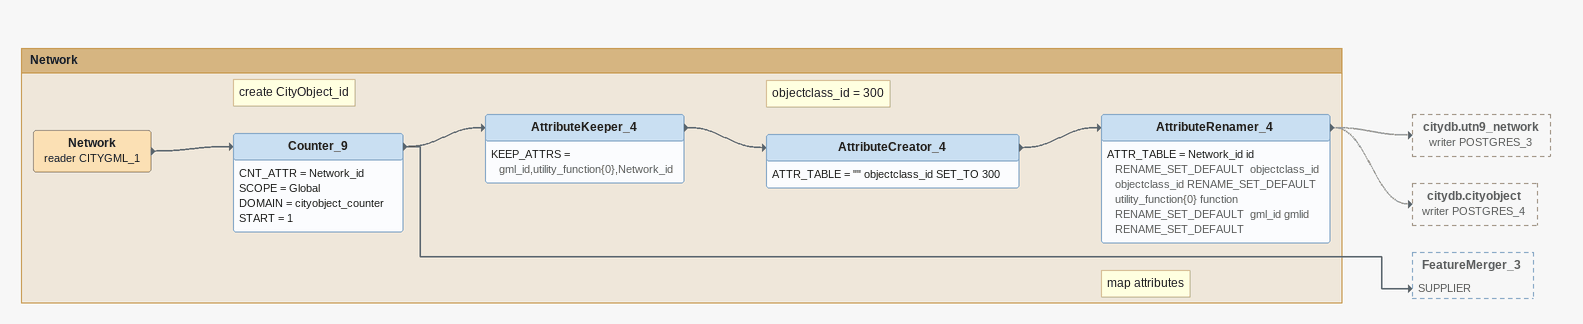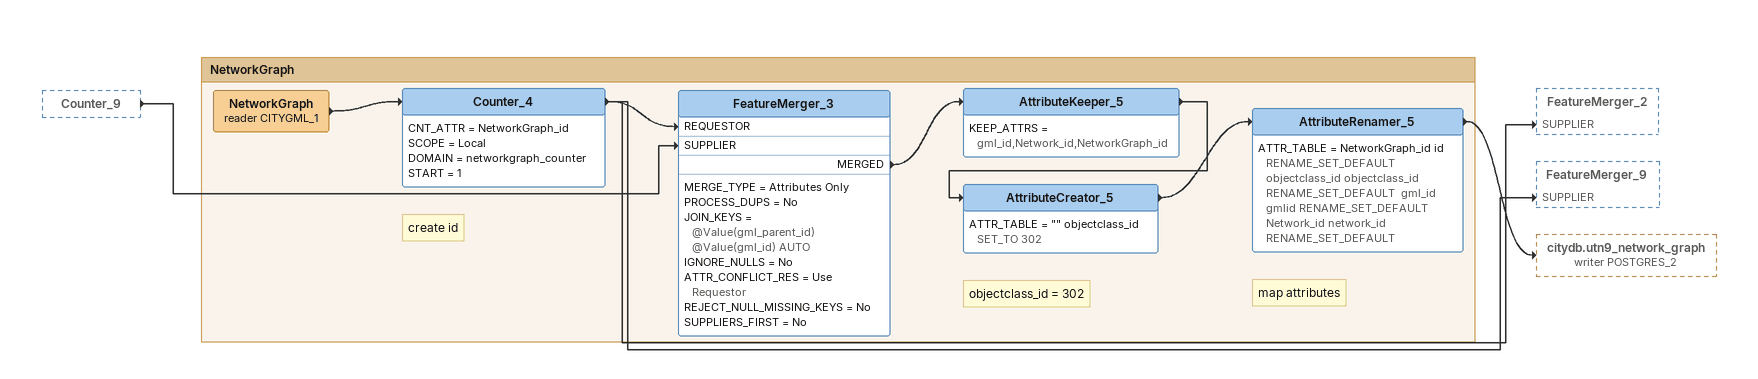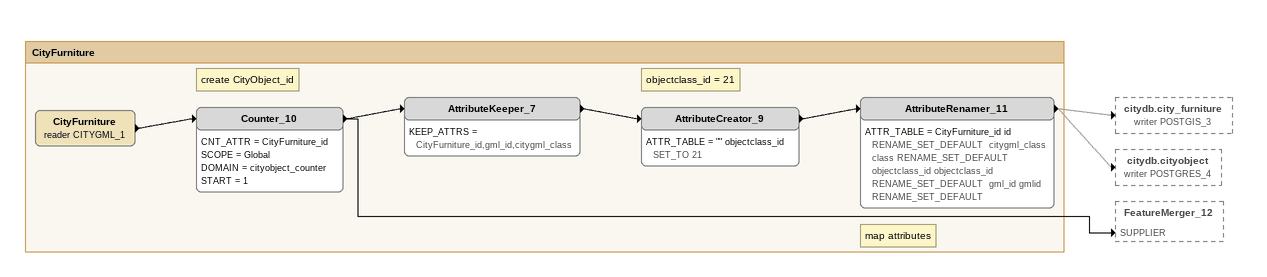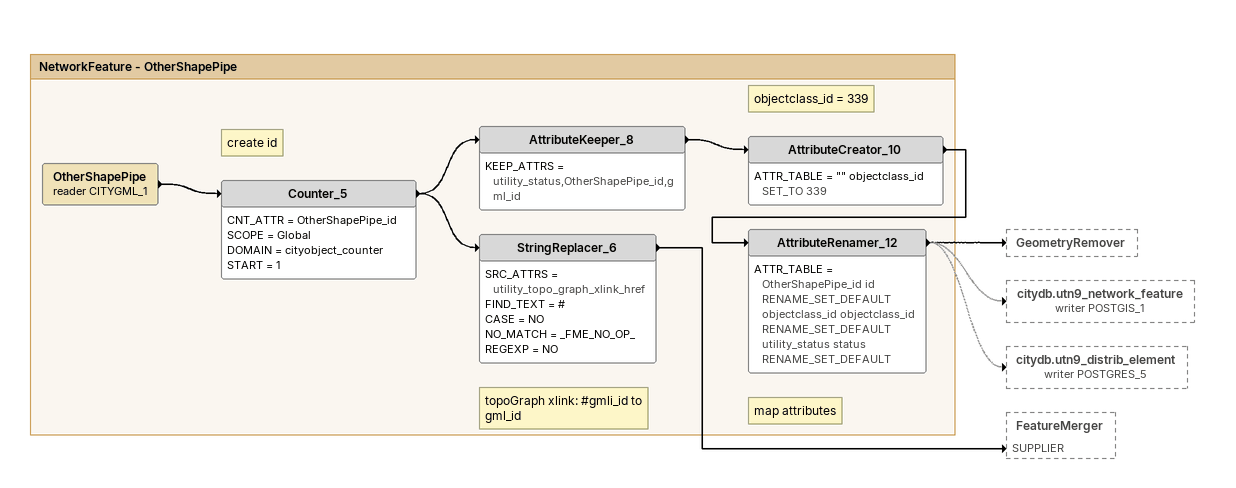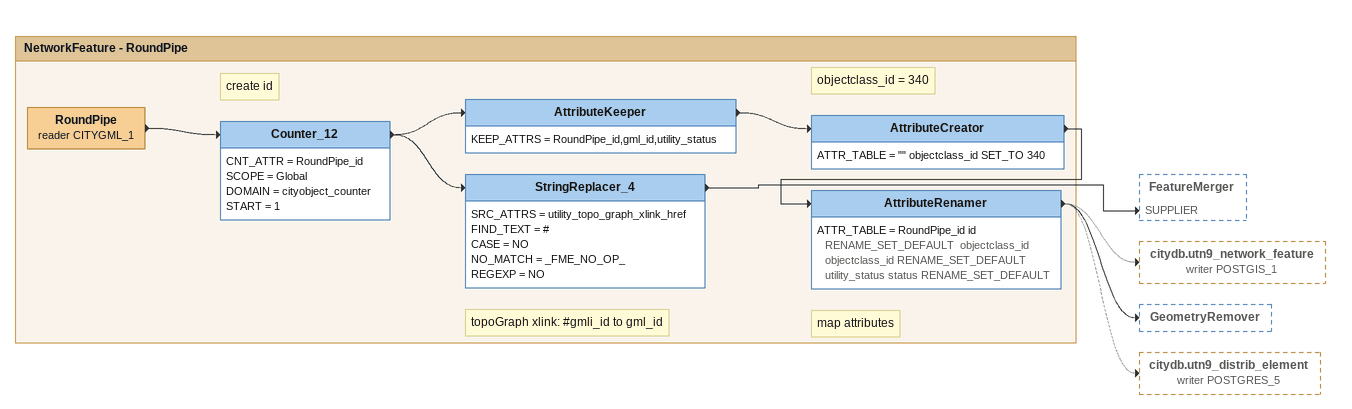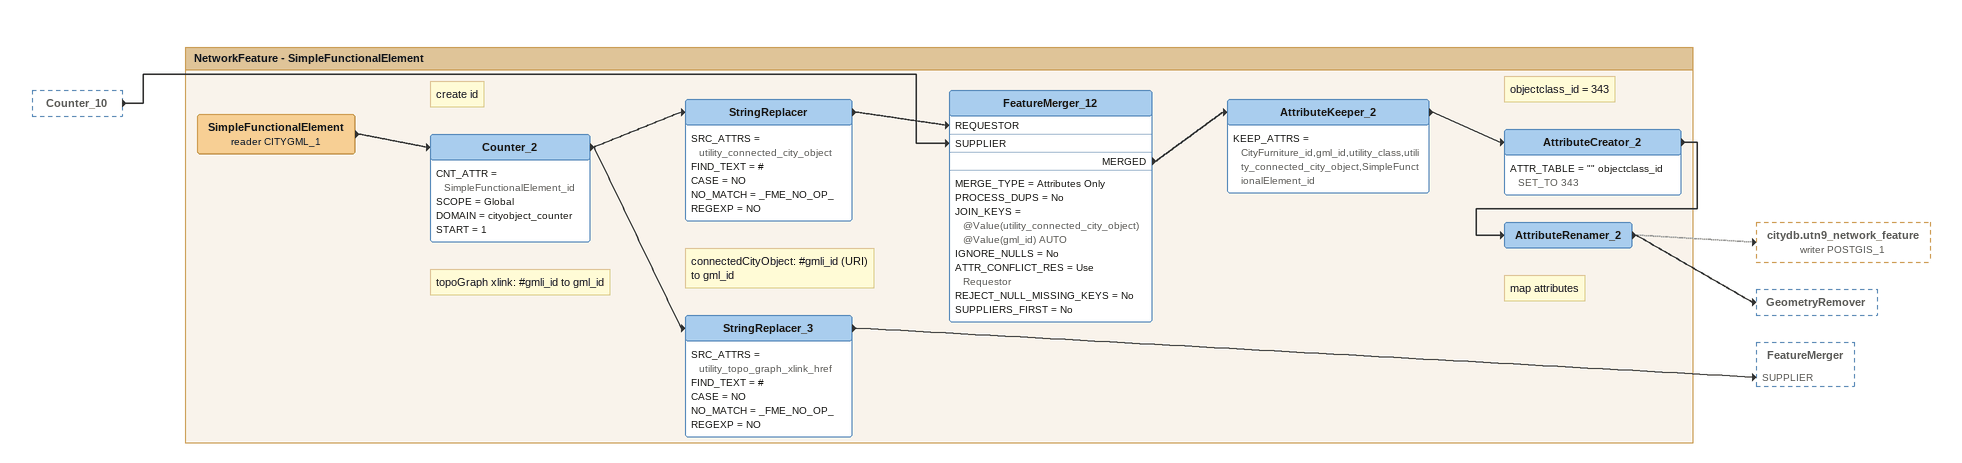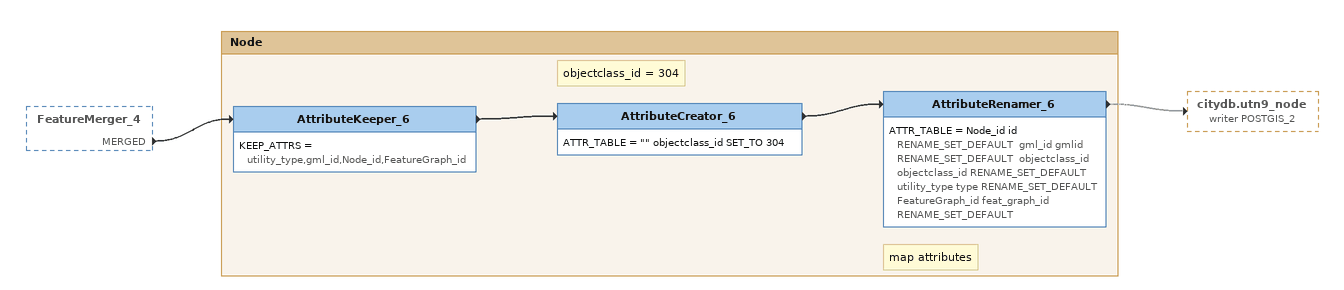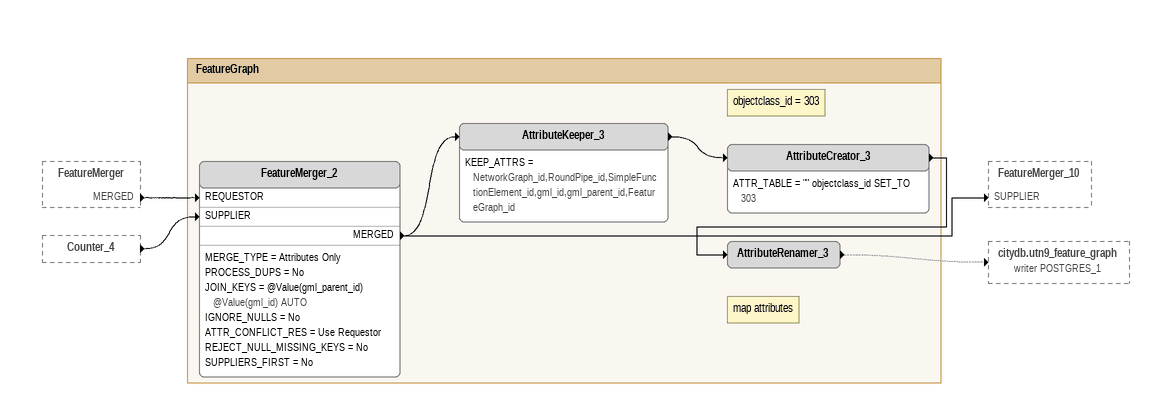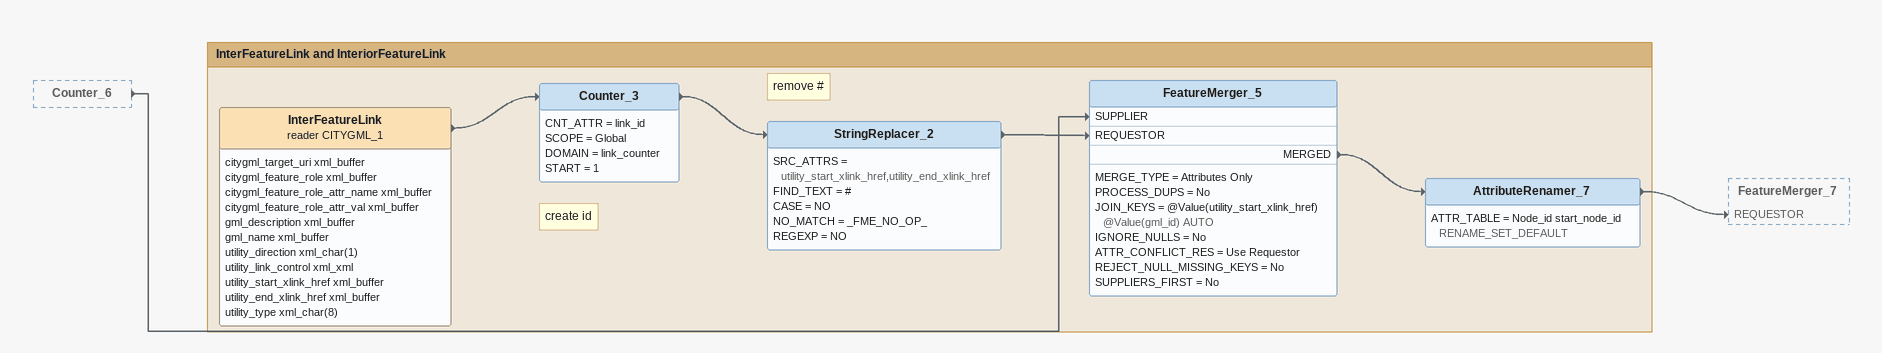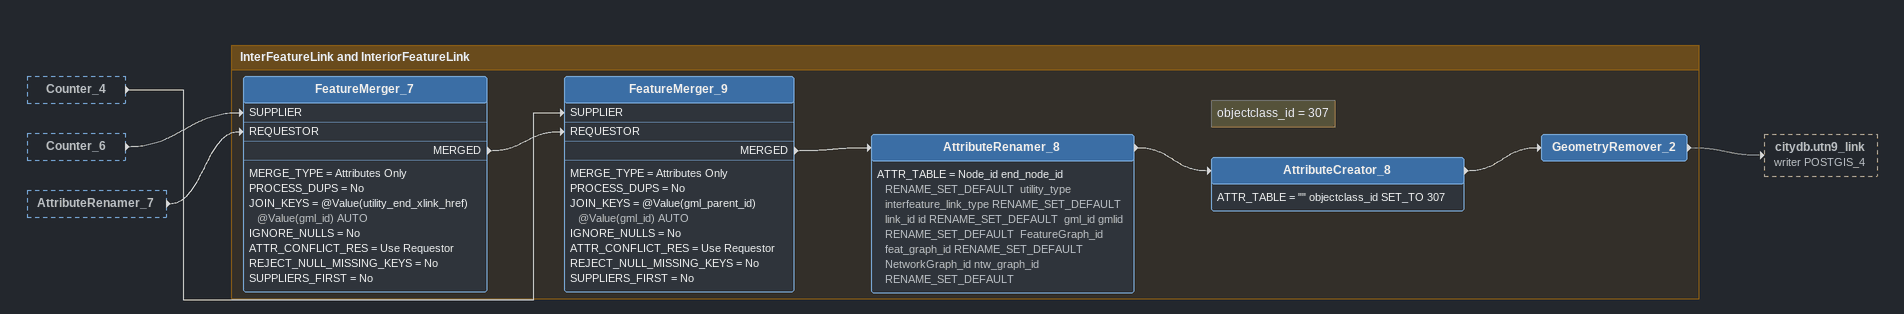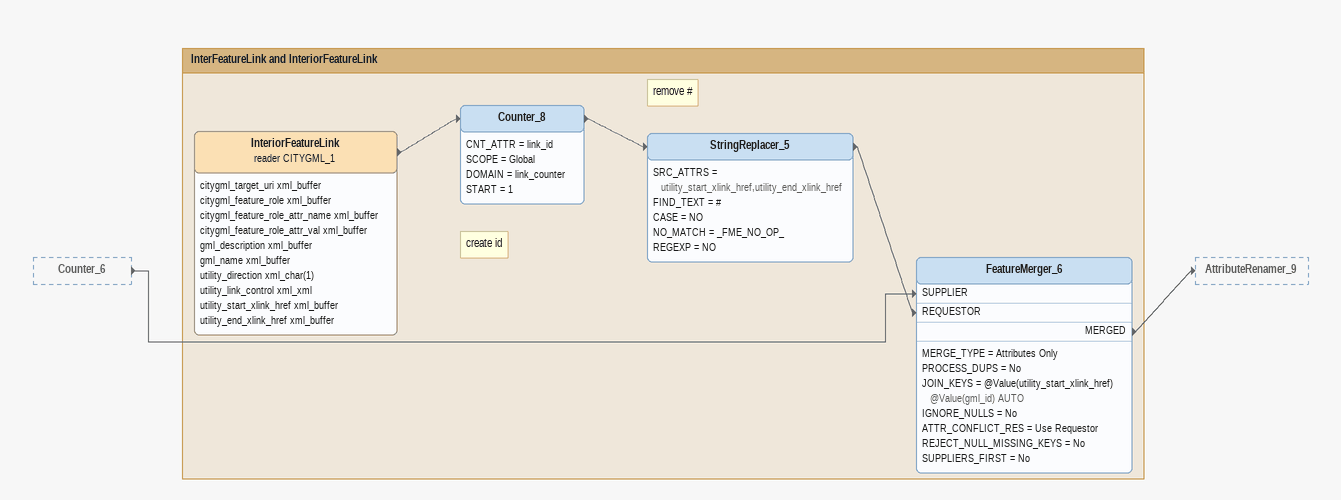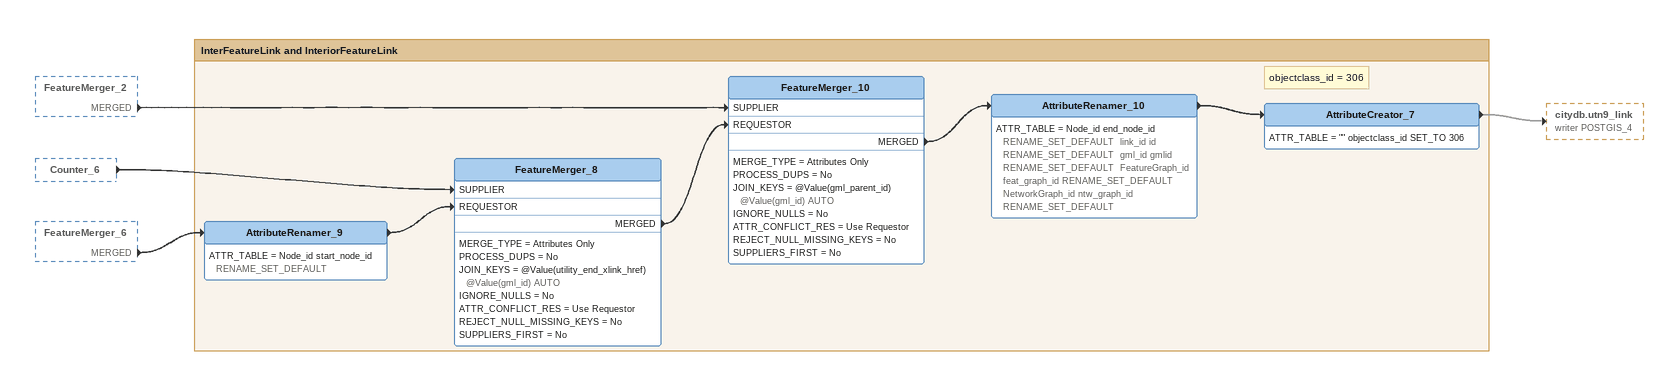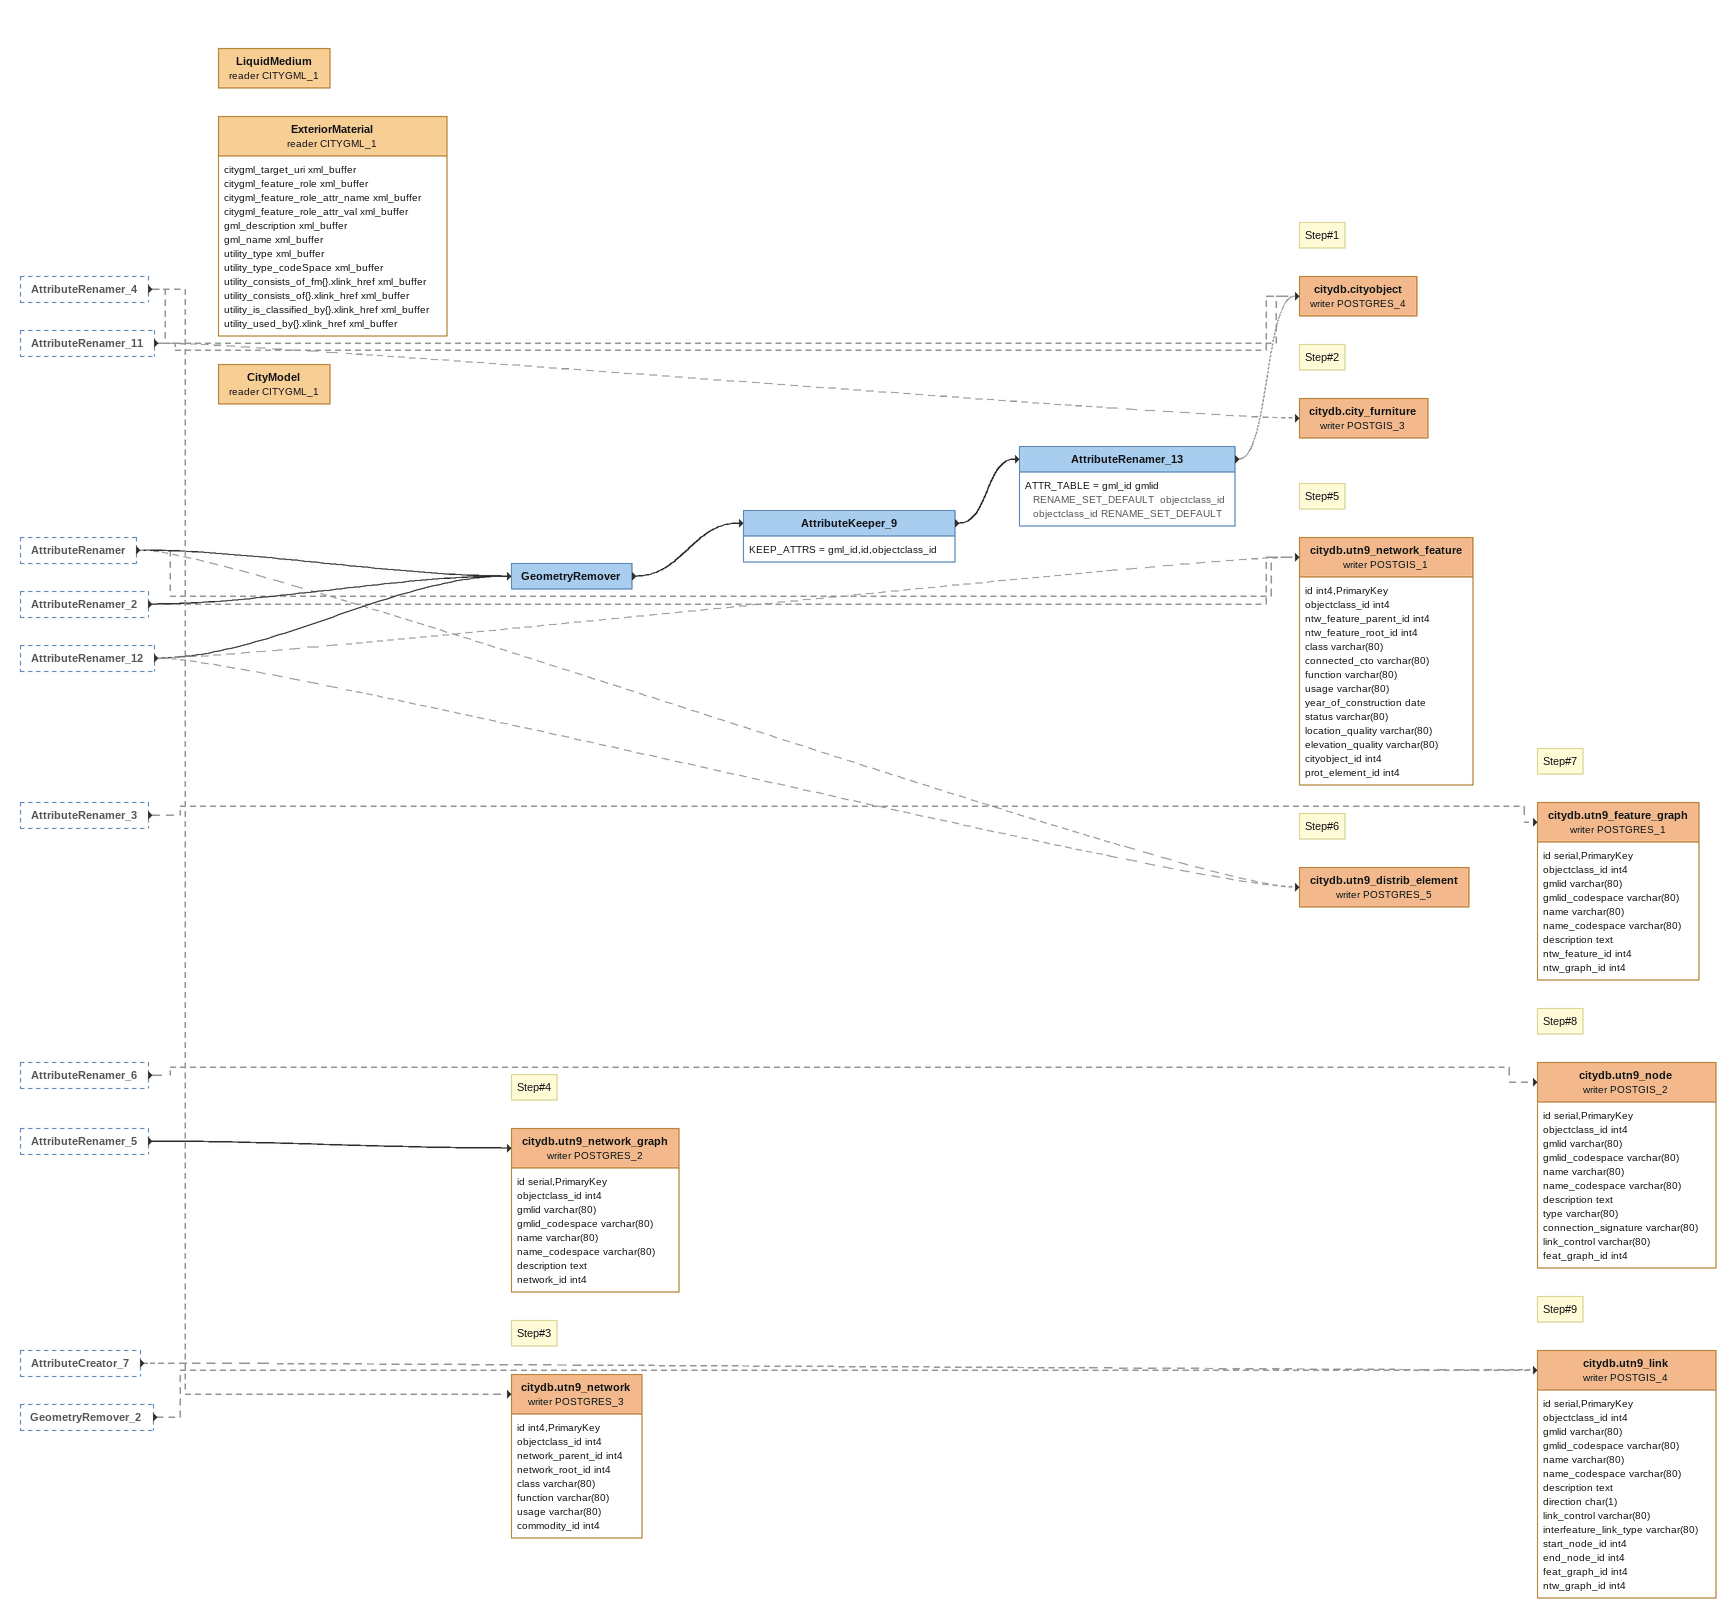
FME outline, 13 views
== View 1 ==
Bookmark: Network
Network (reader CITYGML_1)
    -> Counter_9
Note: create CityObject_id
Counter_9
    CNT_ATTR = Network_id
    SCOPE = Global
    DOMAIN = cityobject_counter
    START = 1
    -> FeatureMerger_3 [SUPPLIER]
    -> AttributeKeeper_4
AttributeKeeper_4
    KEEP_ATTRS = gml_id,utility_function{0},Network_id
    -> AttributeCreator_4
Note: objectclass_id = 300
AttributeCreator_4
    ATTR_TABLE = "" objectclass_id SET_TO 300
    -> AttributeRenamer_4
Note: map attributes
AttributeRenamer_4
    ATTR_TABLE = Network_id id RENAME_SET_DEFAULT  objectclass_id objectclass_id RENAME_SET_DEFAULT  utility_function{0} function RENAME_SET_DEFAULT  gml_id gmlid RENAME_SET_DEFAULT
    -> citydb.utn9_network (writer POSTGRES_3) [off]
    -> citydb.cityobject (writer POSTGRES_4) [off]

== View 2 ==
Counter_9 [outside]
    -> FeatureMerger_3 [SUPPLIER]

Bookmark: NetworkGraph
NetworkGraph (reader CITYGML_1)
    -> Counter_4
Note: create id
Counter_4
    CNT_ATTR = NetworkGraph_id
    SCOPE = Local
    DOMAIN = networkgraph_counter
    START = 1
    -> FeatureMerger_2 [SUPPLIER]
    -> FeatureMerger_3 [REQUESTOR]
    -> FeatureMerger_9 [SUPPLIER]
FeatureMerger_3
    MERGE_TYPE = Attributes Only
    PROCESS_DUPS = No
    JOIN_KEYS = @Value(gml_parent_id) @Value(gml_id) AUTO
    IGNORE_NULLS = No
    ATTR_CONFLICT_RES = Use Requestor
    REJECT_NULL_MISSING_KEYS = No
    SUPPLIERS_FIRST = No
    MERGED -> AttributeKeeper_5
AttributeKeeper_5
    KEEP_ATTRS = gml_id,Network_id,NetworkGraph_id
    -> AttributeCreator_5
Note: objectclass_id = 302
AttributeCreator_5
    ATTR_TABLE = "" objectclass_id SET_TO 302
    -> AttributeRenamer_5
Note: map attributes
AttributeRenamer_5
    ATTR_TABLE = NetworkGraph_id id RENAME_SET_DEFAULT  objectclass_id objectclass_id RENAME_SET_DEFAULT  gml_id gmlid RENAME_SET_DEFAULT  Network_id network_id RENAME_SET_DEFAULT
    -> citydb.utn9_network_graph (writer POSTGRES_2)

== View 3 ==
Bookmark: CityFurniture
CityFurniture (reader CITYGML_1)
    -> Counter_10
Note: create CityObject_id
Counter_10
    CNT_ATTR = CityFurniture_id
    SCOPE = Global
    DOMAIN = cityobject_counter
    START = 1
    -> FeatureMerger_12 [SUPPLIER]
    -> AttributeKeeper_7
AttributeKeeper_7
    KEEP_ATTRS = CityFurniture_id,gml_id,citygml_class
    -> AttributeCreator_9
Note: objectclass_id = 21
AttributeCreator_9
    ATTR_TABLE = "" objectclass_id SET_TO 21
    -> AttributeRenamer_11
Note: map attributes
AttributeRenamer_11
    ATTR_TABLE = CityFurniture_id id RENAME_SET_DEFAULT  citygml_class class RENAME_SET_DEFAULT  objectclass_id objectclass_id RENAME_SET_DEFAULT  gml_id gmlid RENAME_SET_DEFAULT
    -> citydb.city_furniture (writer POSTGIS_3) [off]
    -> citydb.cityobject (writer POSTGRES_4) [off]

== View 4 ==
Bookmark: NetworkFeature - OtherShapePipe
OtherShapePipe (reader CITYGML_1)
    -> Counter_5
Note: create id
Counter_5
    CNT_ATTR = OtherShapePipe_id
    SCOPE = Global
    DOMAIN = cityobject_counter
    START = 1
    -> StringReplacer_6
    -> AttributeKeeper_8
AttributeKeeper_8
    KEEP_ATTRS = utility_status,OtherShapePipe_id,gml_id
    -> AttributeCreator_10
Note: objectclass_id = 339
AttributeCreator_10
    ATTR_TABLE = "" objectclass_id SET_TO 339
    -> AttributeRenamer_12
Note: map attributes
AttributeRenamer_12
    ATTR_TABLE = OtherShapePipe_id id RENAME_SET_DEFAULT  objectclass_id objectclass_id RENAME_SET_DEFAULT  utility_status status RENAME_SET_DEFAULT
    -> GeometryRemover
    -> citydb.utn9_network_feature (writer POSTGIS_1) [off]
    -> citydb.utn9_distrib_element (writer POSTGRES_5) [off]
Note: topoGraph xlink: #gmli_id to gml_id
StringReplacer_6
    SRC_ATTRS = utility_topo_graph_xlink_href
    FIND_TEXT = #
    CASE = NO
    NO_MATCH = _FME_NO_OP_
    REGEXP = NO
    -> FeatureMerger [SUPPLIER]

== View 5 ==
Bookmark: NetworkFeature - RoundPipe
RoundPipe (reader CITYGML_1)
    -> Counter_12
Note: create id
Counter_12
    CNT_ATTR = RoundPipe_id
    SCOPE = Global
    DOMAIN = cityobject_counter
    START = 1
    -> AttributeKeeper
    -> StringReplacer_4
AttributeKeeper
    KEEP_ATTRS = RoundPipe_id,gml_id,utility_status
    -> AttributeCreator
Note: objectclass_id = 340
AttributeCreator
    ATTR_TABLE = "" objectclass_id SET_TO 340
    -> AttributeRenamer
Note: map attributes
AttributeRenamer
    ATTR_TABLE = RoundPipe_id id RENAME_SET_DEFAULT  objectclass_id objectclass_id RENAME_SET_DEFAULT  utility_status status RENAME_SET_DEFAULT
    -> citydb.utn9_network_feature (writer POSTGIS_1) [off]
    -> GeometryRemover
    -> citydb.utn9_distrib_element (writer POSTGRES_5) [off]
Note: topoGraph xlink: #gmli_id to gml_id
StringReplacer_4
    SRC_ATTRS = utility_topo_graph_xlink_href
    FIND_TEXT = #
    CASE = NO
    NO_MATCH = _FME_NO_OP_
    REGEXP = NO
    -> FeatureMerger [SUPPLIER]

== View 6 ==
Counter_10 [outside]
    -> FeatureMerger_12 [SUPPLIER]

Bookmark: NetworkFeature - SimpleFunctionalElement
SimpleFunctionalElement (reader CITYGML_1)
    -> Counter_2
Note: create id
Counter_2
    CNT_ATTR = SimpleFunctionalElement_id
    SCOPE = Global
    DOMAIN = cityobject_counter
    START = 1
    -> StringReplacer_3
    -> StringReplacer
Note: connectedCityObject: #gmli_id (URI) to gml_id
StringReplacer
    SRC_ATTRS = utility_connected_city_object
    FIND_TEXT = #
    CASE = NO
    NO_MATCH = _FME_NO_OP_
    REGEXP = NO
    -> FeatureMerger_12 [REQUESTOR]
Note: topoGraph xlink: #gmli_id to gml_id
StringReplacer_3
    SRC_ATTRS = utility_topo_graph_xlink_href
    FIND_TEXT = #
    CASE = NO
    NO_MATCH = _FME_NO_OP_
    REGEXP = NO
    -> FeatureMerger [SUPPLIER]
FeatureMerger_12
    MERGE_TYPE = Attributes Only
    PROCESS_DUPS = No
    JOIN_KEYS = @Value(utility_connected_city_object) @Value(gml_id) AUTO
    IGNORE_NULLS = No
    ATTR_CONFLICT_RES = Use Requestor
    REJECT_NULL_MISSING_KEYS = No
    SUPPLIERS_FIRST = No
    MERGED -> AttributeKeeper_2
AttributeKeeper_2
    KEEP_ATTRS = CityFurniture_id,gml_id,utility_class,utility_connected_city_object,SimpleFunctionalElement_id
    -> AttributeCreator_2
Note: objectclass_id = 343
AttributeCreator_2
    ATTR_TABLE = "" objectclass_id SET_TO 343
    -> AttributeRenamer_2
Note: map attributes
AttributeRenamer_2
    -> citydb.utn9_network_feature (writer POSTGIS_1) [off]
    -> GeometryRemover

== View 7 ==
FeatureMerger_4 [outside]
    MERGED -> AttributeKeeper_6

Bookmark: Node
AttributeKeeper_6
    KEEP_ATTRS = utility_type,gml_id,Node_id,FeatureGraph_id
    -> AttributeCreator_6
Note: objectclass_id = 304
AttributeCreator_6
    ATTR_TABLE = "" objectclass_id SET_TO 304
    -> AttributeRenamer_6
Note: map attributes
AttributeRenamer_6
    ATTR_TABLE = Node_id id RENAME_SET_DEFAULT  gml_id gmlid RENAME_SET_DEFAULT  objectclass_id objectclass_id RENAME_SET_DEFAULT  utility_type type RENAME_SET_DEFAULT  FeatureGraph_id feat_graph_id RENAME_SET_DEFAULT
    -> citydb.utn9_node (writer POSTGIS_2) [off]

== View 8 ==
FeatureMerger [outside]
    MERGED -> FeatureMerger_2 [REQUESTOR]
Counter_4 [outside]
    -> FeatureMerger_2 [SUPPLIER]

Bookmark: FeatureGraph
FeatureMerger_2
    MERGE_TYPE = Attributes Only
    PROCESS_DUPS = No
    JOIN_KEYS = @Value(gml_parent_id) @Value(gml_id) AUTO
    IGNORE_NULLS = No
    ATTR_CONFLICT_RES = Use Requestor
    REJECT_NULL_MISSING_KEYS = No
    SUPPLIERS_FIRST = No
    MERGED -> AttributeKeeper_3
    MERGED -> FeatureMerger_10 [SUPPLIER]
AttributeKeeper_3
    KEEP_ATTRS = NetworkGraph_id,RoundPipe_id,SimpleFunctionElement_id,gml_id,gml_parent_id,FeatureGraph_id
    -> AttributeCreator_3
Note: objectclass_id = 303
AttributeCreator_3
    ATTR_TABLE = "" objectclass_id SET_TO 303
    -> AttributeRenamer_3
Note: map attributes
AttributeRenamer_3
    -> citydb.utn9_feature_graph (writer POSTGRES_1) [off]

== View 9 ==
Counter_6 [outside]
    -> FeatureMerger_5 [SUPPLIER]

Bookmark: InterFeatureLink and InteriorFeatureLink
InterFeatureLink (reader CITYGML_1)
    attributes: citygml_target_uri xml_buffer, citygml_feature_role xml_buffer, citygml_feature_role_attr_name xml_buffer, citygml_feature_role_attr_val xml_buffer, gml_description xml_buffer, gml_name xml_buffer, utility_direction xml_char(1), utility_link_control xml_xml, utility_start_xlink_href xml_buffer, utility_end_xlink_href xml_buffer, utility_type xml_char(8)
    -> Counter_3
Note: create id
Counter_3
    CNT_ATTR = link_id
    SCOPE = Global
    DOMAIN = link_counter
    START = 1
    -> StringReplacer_2
Note: remove #
StringReplacer_2
    SRC_ATTRS = utility_start_xlink_href,utility_end_xlink_href
    FIND_TEXT = #
    CASE = NO
    NO_MATCH = _FME_NO_OP_
    REGEXP = NO
    -> FeatureMerger_5 [REQUESTOR]
FeatureMerger_5
    MERGE_TYPE = Attributes Only
    PROCESS_DUPS = No
    JOIN_KEYS = @Value(utility_start_xlink_href) @Value(gml_id) AUTO
    IGNORE_NULLS = No
    ATTR_CONFLICT_RES = Use Requestor
    REJECT_NULL_MISSING_KEYS = No
    SUPPLIERS_FIRST = No
    MERGED -> AttributeRenamer_7
AttributeRenamer_7
    ATTR_TABLE = Node_id start_node_id RENAME_SET_DEFAULT
    -> FeatureMerger_7 [REQUESTOR]

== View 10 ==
Counter_4 [outside]
    -> FeatureMerger_9 [SUPPLIER]
Counter_6 [outside]
    -> FeatureMerger_7 [SUPPLIER]
AttributeRenamer_7 [outside]
    -> FeatureMerger_7 [REQUESTOR]

Bookmark: InterFeatureLink and InteriorFeatureLink
FeatureMerger_7
    MERGE_TYPE = Attributes Only
    PROCESS_DUPS = No
    JOIN_KEYS = @Value(utility_end_xlink_href) @Value(gml_id) AUTO
    IGNORE_NULLS = No
    ATTR_CONFLICT_RES = Use Requestor
    REJECT_NULL_MISSING_KEYS = No
    SUPPLIERS_FIRST = No
    MERGED -> FeatureMerger_9 [REQUESTOR]
FeatureMerger_9
    MERGE_TYPE = Attributes Only
    PROCESS_DUPS = No
    JOIN_KEYS = @Value(gml_parent_id) @Value(gml_id) AUTO
    IGNORE_NULLS = No
    ATTR_CONFLICT_RES = Use Requestor
    REJECT_NULL_MISSING_KEYS = No
    SUPPLIERS_FIRST = No
    MERGED -> AttributeRenamer_8
AttributeRenamer_8
    ATTR_TABLE = Node_id end_node_id RENAME_SET_DEFAULT  utility_type interfeature_link_type RENAME_SET_DEFAULT  link_id id RENAME_SET_DEFAULT  gml_id gmlid RENAME_SET_DEFAULT  FeatureGraph_id feat_graph_id RENAME_SET_DEFAULT  NetworkGraph_id ntw_graph_id RENAME_SET_DEFAULT
    -> AttributeCreator_8
Note: objectclass_id = 307
AttributeCreator_8
    ATTR_TABLE = "" objectclass_id SET_TO 307
    -> GeometryRemover_2
GeometryRemover_2
    -> citydb.utn9_link (writer POSTGIS_4) [off]

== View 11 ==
Counter_6 [outside]
    -> FeatureMerger_6 [SUPPLIER]

Bookmark: InterFeatureLink and InteriorFeatureLink
InteriorFeatureLink (reader CITYGML_1)
    attributes: citygml_target_uri xml_buffer, citygml_feature_role xml_buffer, citygml_feature_role_attr_name xml_buffer, citygml_feature_role_attr_val xml_buffer, gml_description xml_buffer, gml_name xml_buffer, utility_direction xml_char(1), utility_link_control xml_xml, utility_start_xlink_href xml_buffer, utility_end_xlink_href xml_buffer
    -> Counter_8
Note: create id
Counter_8
    CNT_ATTR = link_id
    SCOPE = Global
    DOMAIN = link_counter
    START = 1
    -> StringReplacer_5
Note: remove #
StringReplacer_5
    SRC_ATTRS = utility_start_xlink_href,utility_end_xlink_href
    FIND_TEXT = #
    CASE = NO
    NO_MATCH = _FME_NO_OP_
    REGEXP = NO
    -> FeatureMerger_6 [REQUESTOR]
FeatureMerger_6
    MERGE_TYPE = Attributes Only
    PROCESS_DUPS = No
    JOIN_KEYS = @Value(utility_start_xlink_href) @Value(gml_id) AUTO
    IGNORE_NULLS = No
    ATTR_CONFLICT_RES = Use Requestor
    REJECT_NULL_MISSING_KEYS = No
    SUPPLIERS_FIRST = No
    MERGED -> AttributeRenamer_9

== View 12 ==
FeatureMerger_2 [outside]
    MERGED -> FeatureMerger_10 [SUPPLIER]
Counter_6 [outside]
    -> FeatureMerger_8 [SUPPLIER]
FeatureMerger_6 [outside]
    MERGED -> AttributeRenamer_9

Bookmark: InterFeatureLink and InteriorFeatureLink
AttributeRenamer_9
    ATTR_TABLE = Node_id start_node_id RENAME_SET_DEFAULT
    -> FeatureMerger_8 [REQUESTOR]
FeatureMerger_8
    MERGE_TYPE = Attributes Only
    PROCESS_DUPS = No
    JOIN_KEYS = @Value(utility_end_xlink_href) @Value(gml_id) AUTO
    IGNORE_NULLS = No
    ATTR_CONFLICT_RES = Use Requestor
    REJECT_NULL_MISSING_KEYS = No
    SUPPLIERS_FIRST = No
    MERGED -> FeatureMerger_10 [REQUESTOR]
FeatureMerger_10
    MERGE_TYPE = Attributes Only
    PROCESS_DUPS = No
    JOIN_KEYS = @Value(gml_parent_id) @Value(gml_id) AUTO
    IGNORE_NULLS = No
    ATTR_CONFLICT_RES = Use Requestor
    REJECT_NULL_MISSING_KEYS = No
    SUPPLIERS_FIRST = No
    MERGED -> AttributeRenamer_10
AttributeRenamer_10
    ATTR_TABLE = Node_id end_node_id RENAME_SET_DEFAULT  link_id id RENAME_SET_DEFAULT  gml_id gmlid RENAME_SET_DEFAULT  FeatureGraph_id feat_graph_id RENAME_SET_DEFAULT  NetworkGraph_id ntw_graph_id RENAME_SET_DEFAULT
    -> AttributeCreator_7
Note: objectclass_id = 306
AttributeCreator_7
    ATTR_TABLE = "" objectclass_id SET_TO 306
    -> citydb.utn9_link (writer POSTGIS_4) [off]

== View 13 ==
AttributeRenamer_4 [outside]
    -> citydb.utn9_network (writer POSTGRES_3) [off]
    -> citydb.cityobject (writer POSTGRES_4) [off]
AttributeRenamer_11 [outside]
    -> citydb.city_furniture (writer POSTGIS_3) [off]
    -> citydb.cityobject (writer POSTGRES_4) [off]
AttributeRenamer [outside]
    -> citydb.utn9_network_feature (writer POSTGIS_1) [off]
    -> GeometryRemover
    -> citydb.utn9_distrib_element (writer POSTGRES_5) [off]
AttributeRenamer_2 [outside]
    -> citydb.utn9_network_feature (writer POSTGIS_1) [off]
    -> GeometryRemover
AttributeRenamer_12 [outside]
    -> GeometryRemover
    -> citydb.utn9_network_feature (writer POSTGIS_1) [off]
    -> citydb.utn9_distrib_element (writer POSTGRES_5) [off]
AttributeRenamer_3 [outside]
    -> citydb.utn9_feature_graph (writer POSTGRES_1) [off]
AttributeRenamer_6 [outside]
    -> citydb.utn9_node (writer POSTGIS_2) [off]
AttributeRenamer_5 [outside]
    -> citydb.utn9_network_graph (writer POSTGRES_2)
AttributeCreator_7 [outside]
    -> citydb.utn9_link (writer POSTGIS_4) [off]
GeometryRemover_2 [outside]
    -> citydb.utn9_link (writer POSTGIS_4) [off]
LiquidMedium (reader CITYGML_1)
ExteriorMaterial (reader CITYGML_1)
    attributes: citygml_target_uri xml_buffer, citygml_feature_role xml_buffer, citygml_feature_role_attr_name xml_buffer, citygml_feature_role_attr_val xml_buffer, gml_description xml_buffer, gml_name xml_buffer, utility_type xml_buffer, utility_type_codeSpace xml_buffer, utility_consists_of_fm{}.xlink_href xml_buffer, utility_consists_of{}.xlink_href xml_buffer, utility_is_classified_by{}.xlink_href xml_buffer, utility_used_by{}.xlink_href xml_buffer
CityModel (reader CITYGML_1)
Note: Step#6
citydb.utn9_distrib_element (writer POSTGRES_5)
Note: Step#8
citydb.utn9_node (writer POSTGIS_2)
    attributes: id serial,PrimaryKey, objectclass_id int4, gmlid varchar(80), gmlid_codespace varchar(80), name varchar(80), name_codespace varchar(80), description text, type varchar(80), connection_signature varchar(80), link_control varchar(80), feat_graph_id int4
Note: Step#7
citydb.utn9_feature_graph (writer POSTGRES_1)
    attributes: id serial,PrimaryKey, objectclass_id int4, gmlid varchar(80), gmlid_codespace varchar(80), name varchar(80), name_codespace varchar(80), description text, ntw_feature_id int4, ntw_graph_id int4
Note: Step#9
citydb.utn9_link (writer POSTGIS_4)
    attributes: id serial,PrimaryKey, objectclass_id int4, gmlid varchar(80), gmlid_codespace varchar(80), name varchar(80), name_codespace varchar(80), description text, direction char(1), link_control varchar(80), interfeature_link_type varchar(80), start_node_id int4, end_node_id int4, feat_graph_id int4, ntw_graph_id int4
Note: Step#4
citydb.utn9_network_graph (writer POSTGRES_2)
    attributes: id serial,PrimaryKey, objectclass_id int4, gmlid varchar(80), gmlid_codespace varchar(80), name varchar(80), name_codespace varchar(80), description text, network_id int4
Note: Step#3
citydb.utn9_network (writer POSTGRES_3)
    attributes: id int4,PrimaryKey, objectclass_id int4, network_parent_id int4, network_root_id int4, class varchar(80), function varchar(80), usage varchar(80), commodity_id int4
Note: Step#2
citydb.city_furniture (writer POSTGIS_3)
Note: Step#5
citydb.utn9_network_feature (writer POSTGIS_1)
    attributes: id int4,PrimaryKey, objectclass_id int4, ntw_feature_parent_id int4, ntw_feature_root_id int4, class varchar(80), connected_cto varchar(80), function varchar(80), usage varchar(80), year_of_construction date, status varchar(80), location_quality varchar(80), elevation_quality varchar(80), cityobject_id int4, prot_element_id int4
GeometryRemover
    -> AttributeKeeper_9
AttributeKeeper_9
    KEEP_ATTRS = gml_id,id,objectclass_id
    -> AttributeRenamer_13
AttributeRenamer_13
    ATTR_TABLE = gml_id gmlid RENAME_SET_DEFAULT  objectclass_id objectclass_id RENAME_SET_DEFAULT
    -> citydb.cityobject (writer POSTGRES_4) [off]
Note: Step#1
citydb.cityobject (writer POSTGRES_4)
